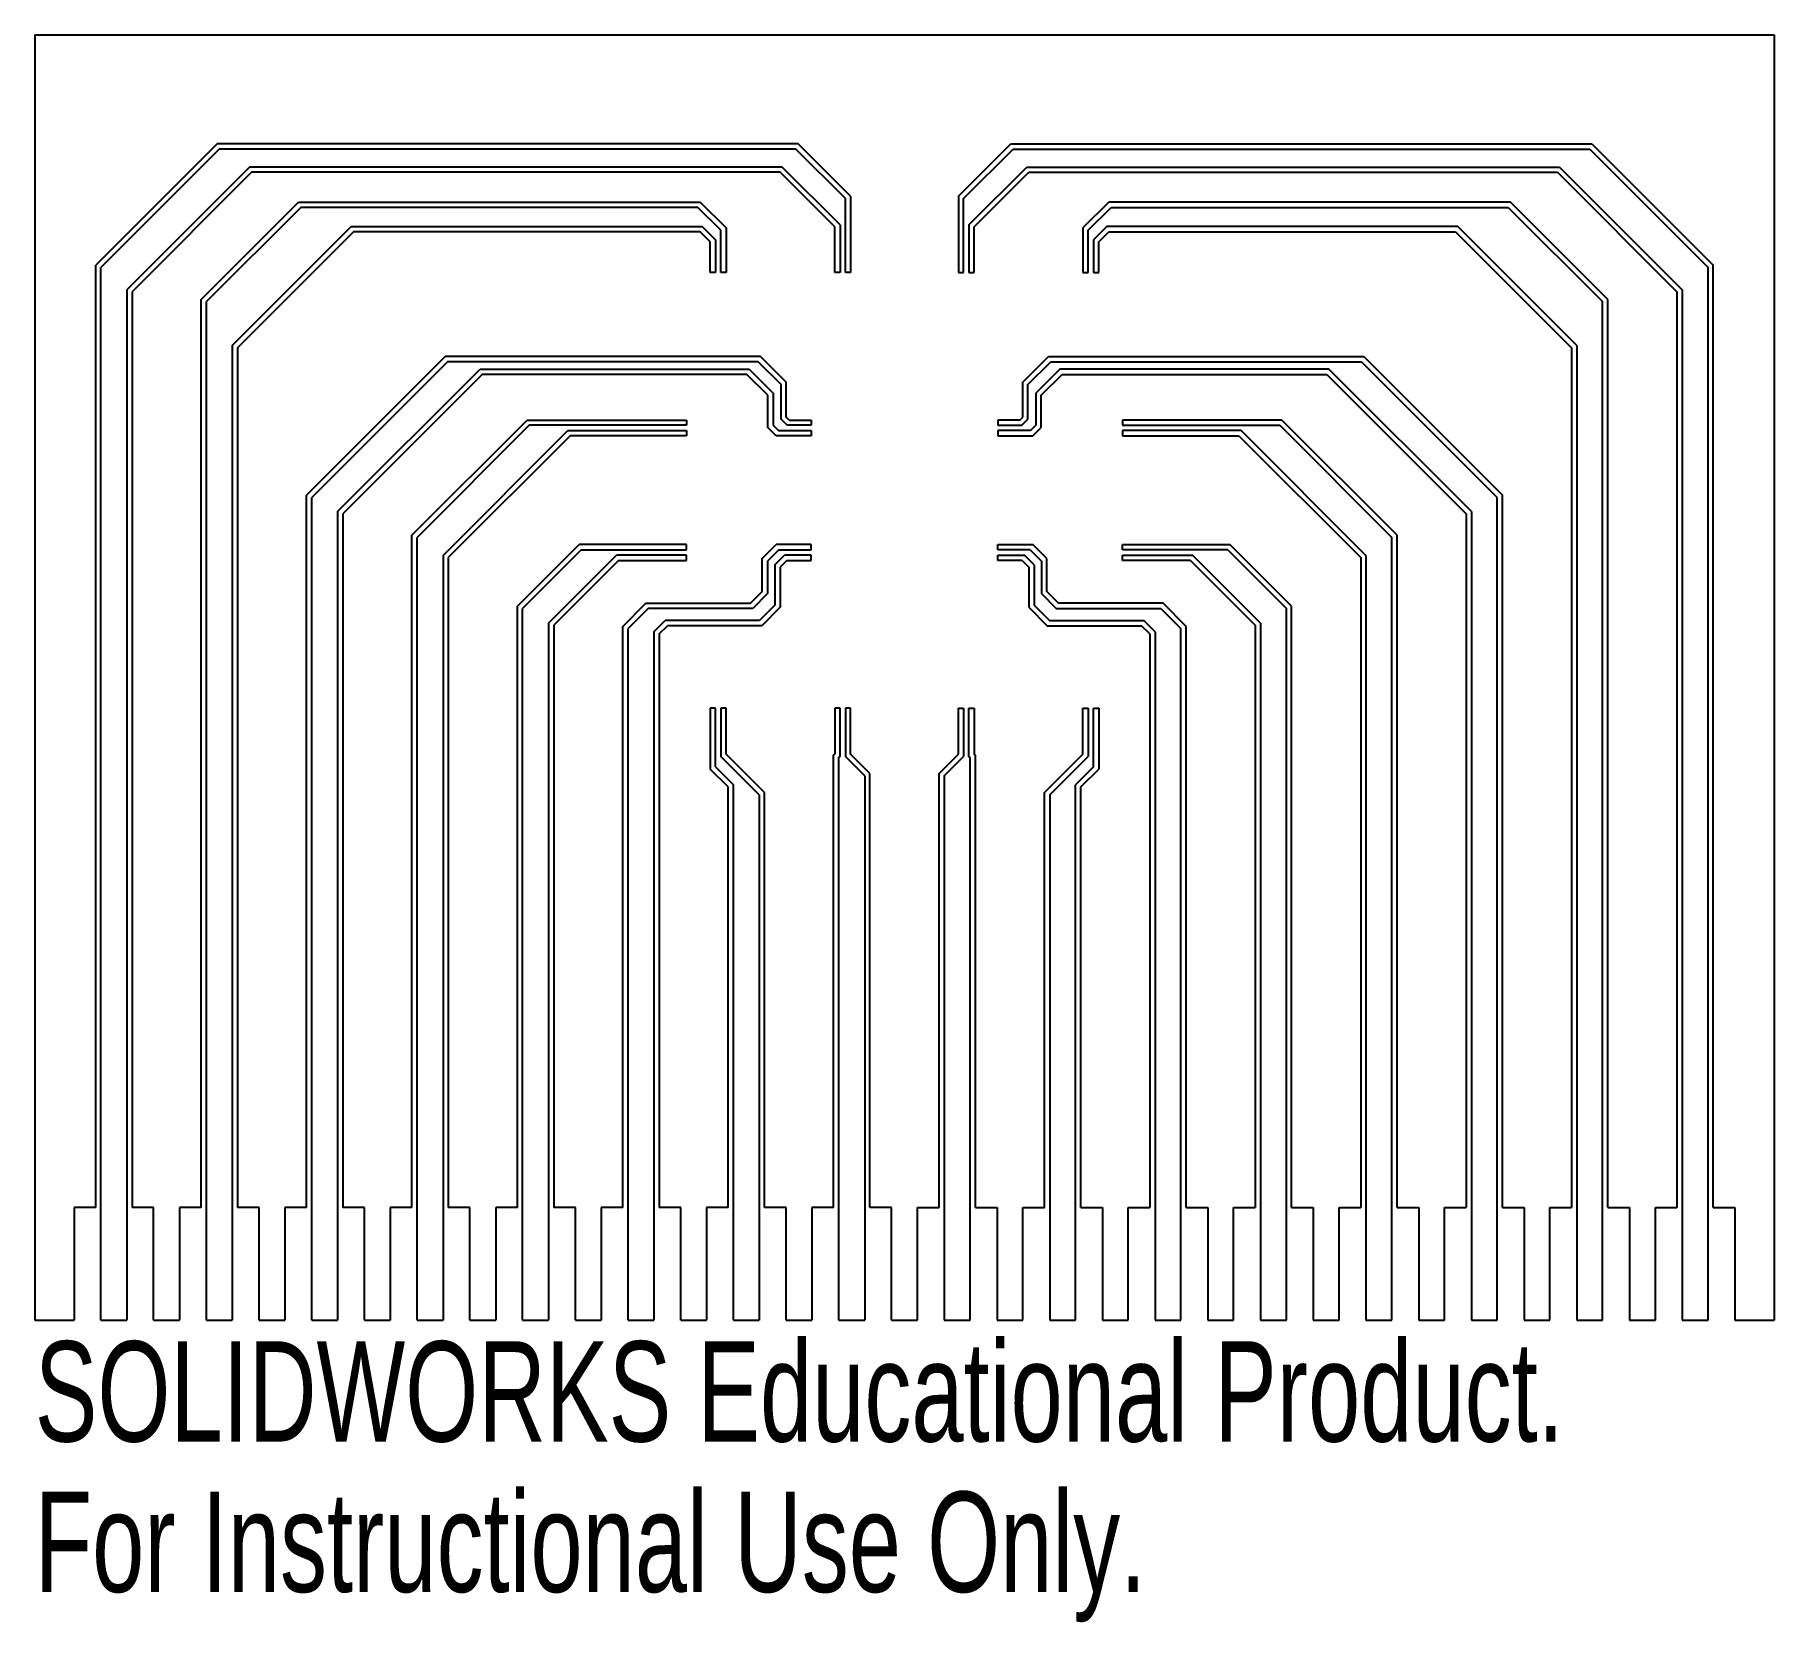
# Model space of a CAD drawing. Header units: millimetres. Extents: x -41.9 to 41.9, y -64.6 to 12.
import ezdxf

# ---------------------------------------------------------------- set-up
doc = ezdxf.new("R2010")
doc.units = ezdxf.units.MM
doc.styles.add('SLDTEXTSTYLE0', font='TXT', dxfattribs={"width": 0.7})

msp = doc.modelspace()

# ---------------------------------------------------------------- linework, layer by layer
at = {"color": 7, "linetype": 'Continuous', "lineweight": 25}
for p, q in [((-41.91, 11.951), (41.91, 11.951)), ((-41.91, 11.951), (-41.91, -50)), ((41.91, 11.951), (41.91, -50)), ((-33.128, 6.695), (-38.976, 0.846)), ((-33.023, 6.441), (-38.722, 0.741)), ((-5.124, 6.695), (-33.128, 6.695)), ((-5.23, 6.441), (-33.023, 6.441)), ((-2.85, 4.061), (-5.23, 6.441)), ((-2.596, 4.167), (-5.124, 6.695)), ((2.596, 4.167), (5.124, 6.695)), ((2.85, 4.061), (5.23, 6.441)), ((5.124, 6.695), (33.128, 6.695)), ((5.23, 6.441), (33.023, 6.441)), ((33.023, 6.441), (38.722, 0.741)), ((33.128, 6.695), (38.976, 0.846)), ((-31.564, 5.577), (-37.478, -0.337)), ((-31.459, 5.323), (-37.224, -0.442)), ((-5.889, 5.577), (-31.564, 5.577)), ((-5.994, 5.323), (-31.459, 5.323)), ((-3.36, 2.689), (-5.994, 5.323)), ((-3.106, 2.794), (-5.889, 5.577)), ((3.106, 2.794), (5.889, 5.577)), ((3.36, 2.689), (5.994, 5.323)), ((5.889, 5.577), (31.564, 5.577)), ((5.994, 5.323), (31.459, 5.323)), ((31.459, 5.323), (37.224, -0.442)), ((31.564, 5.577), (37.478, -0.337)), ((-33.896, -0.807), (-29.201, 3.888)), ((-29.096, 3.634), (-33.642, -0.912)), ((-29.201, 3.888), (-9.846, 3.888)), ((-9.951, 3.634), (-29.096, 3.634)), ((-8.85, 2.534), (-9.951, 3.634)), ((-9.846, 3.888), (-8.596, 2.639)), ((-2.85, 0.5), (-2.85, 4.061)), ((-2.596, 4.167), (-2.596, 0.5)), ((2.596, 4.167), (2.596, 0.5)), ((2.85, 0.5), (2.85, 4.061)), ((9.846, 3.888), (8.596, 2.639)), ((8.85, 2.534), (9.951, 3.634)), ((29.201, 3.888), (9.846, 3.888)), ((9.951, 3.634), (29.096, 3.634)), ((29.096, 3.634), (33.642, -0.912)), ((33.896, -0.807), (29.201, 3.888)), ((-32.398, -3.025), (-26.659, 2.713)), ((-26.659, 2.713), (-9.746, 2.713)), ((-9.746, 2.713), (-9.106, 2.074)), ((-8.85, 0.5), (-8.85, 2.534)), ((-8.596, 2.639), (-8.596, 0.5)), ((-3.36, 0.5), (-3.36, 2.689)), ((-3.106, 2.794), (-3.106, 0.5)), ((3.106, 2.794), (3.106, 0.5)), ((3.36, 0.5), (3.36, 2.689)), ((8.596, 2.639), (8.596, 0.5)), ((8.85, 0.5), (8.85, 2.534)), ((9.746, 2.713), (9.106, 2.074)), ((26.659, 2.713), (9.746, 2.713)), ((32.398, -3.025), (26.659, 2.713)), ((-26.554, 2.459), (-32.144, -3.131)), ((-9.851, 2.459), (-26.554, 2.459)), ((-9.36, 1.969), (-9.851, 2.459)), ((-9.36, 0.5), (-9.36, 1.969)), ((-9.106, 2.074), (-9.106, 0.5)), ((9.106, 2.074), (9.106, 0.5)), ((9.36, 1.969), (9.851, 2.459)), ((9.36, 0.5), (9.36, 1.969)), ((9.851, 2.459), (26.554, 2.459)), ((26.554, 2.459), (32.144, -3.131)), ((-38.976, -44.579), (-38.976, 0.846)), ((38.976, -44.579), (38.976, 0.846)), ((-38.722, -50), (-38.722, 0.741)), ((-9.106, 0.5), (-9.36, 0.5)), ((-8.596, 0.5), (-8.85, 0.5)), ((-3.106, 0.5), (-3.36, 0.5)), ((-2.596, 0.5), (-2.85, 0.5)), ((2.596, 0.5), (2.85, 0.5)), ((3.106, 0.5), (3.36, 0.5)), ((8.596, 0.5), (8.85, 0.5)), ((9.106, 0.5), (9.36, 0.5)), ((38.722, -50), (38.722, 0.741)), ((-37.478, -0.337), (-37.478, -50)), ((-37.224, -0.442), (-37.224, -44.579)), ((-33.896, -44.579), (-33.896, -0.807)), ((33.896, -44.579), (33.896, -0.807)), ((37.224, -0.442), (37.224, -44.579)), ((37.478, -0.337), (37.478, -50)), ((-33.642, -50), (-33.642, -0.912)), ((33.642, -50), (33.642, -0.912)), ((-32.398, -3.025), (-32.398, -50)), ((-32.144, -3.131), (-32.144, -44.579)), ((32.144, -3.131), (32.144, -44.579)), ((32.398, -3.025), (32.398, -50)), ((-22.133, -3.557), (-28.816, -10.241)), ((-22.027, -3.811), (-28.562, -10.346)), ((-27.318, -11.028), (-20.454, -4.164)), ((-6.941, -3.557), (-22.133, -3.557)), ((-7.046, -3.811), (-22.027, -3.811)), ((-20.454, -4.164), (-7.486, -4.164)), ((-7.486, -4.164), (-6.334, -5.316)), ((-5.951, -4.906), (-7.046, -3.811)), ((-5.697, -4.8), (-6.941, -3.557)), ((5.697, -4.8), (6.941, -3.557)), ((5.951, -4.906), (7.046, -3.811)), ((7.486, -4.164), (6.334, -5.316)), ((6.941, -3.557), (22.133, -3.557)), ((7.046, -3.811), (22.027, -3.811)), ((20.454, -4.164), (7.486, -4.164)), ((27.318, -11.028), (20.454, -4.164)), ((22.027, -3.811), (28.562, -10.346)), ((22.133, -3.557), (28.816, -10.241)), ((-20.349, -4.418), (-27.064, -11.133)), ((-7.591, -4.418), (-20.349, -4.418)), ((-6.588, -5.421), (-7.591, -4.418)), ((-5.951, -6.58), (-5.951, -4.906)), ((-5.697, -6.475), (-5.697, -4.8)), ((5.697, -6.475), (5.697, -4.8)), ((5.951, -6.58), (5.951, -4.906)), ((6.588, -5.421), (7.591, -4.418)), ((7.591, -4.418), (20.349, -4.418)), ((20.349, -4.418), (27.064, -11.133)), ((-6.588, -6.97), (-6.588, -5.421)), ((-6.334, -5.316), (-6.334, -6.865)), ((6.334, -5.316), (6.334, -6.865)), ((6.588, -6.97), (6.588, -5.421)), ((-23.736, -12.169), (-18.185, -6.617)), ((-18.185, -6.617), (-10.5, -6.617)), ((-10.5, -6.617), (-10.5, -6.871)), ((-5.66, -6.871), (-5.951, -6.58)), ((-5.555, -6.617), (-5.697, -6.475)), ((-5.555, -6.617), (-4.5, -6.617)), ((-4.5, -6.617), (-4.5, -6.871)), ((4.5, -6.617), (4.5, -6.871)), ((5.555, -6.617), (4.5, -6.617)), ((5.555, -6.617), (5.697, -6.475)), ((5.66, -6.871), (5.951, -6.58)), ((10.5, -6.617), (10.5, -6.871)), ((18.185, -6.617), (10.5, -6.617)), ((23.736, -12.169), (18.185, -6.617)), ((-18.08, -6.871), (-23.482, -12.274)), ((-22.238, -13.144), (-16.221, -7.127)), ((-16.116, -7.381), (-21.984, -13.249)), ((-10.5, -6.871), (-18.08, -6.871)), ((-16.221, -7.127), (-10.5, -7.127)), ((-10.5, -7.381), (-16.116, -7.381)), ((-10.5, -7.127), (-10.5, -7.381)), ((-6.178, -7.381), (-6.588, -6.97)), ((-6.334, -6.865), (-6.072, -7.127)), ((-4.5, -7.381), (-6.178, -7.381)), ((-6.072, -7.127), (-4.5, -7.127)), ((-4.5, -6.871), (-5.66, -6.871)), ((-4.5, -7.127), (-4.5, -7.381)), ((4.5, -6.871), (5.66, -6.871)), ((4.5, -7.127), (4.5, -7.381)), ((6.072, -7.127), (4.5, -7.127)), ((4.5, -7.381), (6.178, -7.381)), ((6.334, -6.865), (6.072, -7.127)), ((6.178, -7.381), (6.588, -6.97)), ((10.5, -6.871), (18.08, -6.871)), ((10.5, -7.127), (10.5, -7.381)), ((16.221, -7.127), (10.5, -7.127)), ((10.5, -7.381), (16.116, -7.381)), ((16.116, -7.381), (21.984, -13.249)), ((22.238, -13.144), (16.221, -7.127)), ((18.08, -6.871), (23.482, -12.274)), ((-28.816, -44.579), (-28.816, -10.241)), ((-28.562, -50), (-28.562, -10.346)), ((28.562, -50), (28.562, -10.346)), ((28.816, -44.579), (28.816, -10.241)), ((-27.318, -11.028), (-27.318, -50)), ((-27.064, -11.133), (-27.064, -44.579)), ((27.064, -11.133), (27.064, -44.579)), ((27.318, -11.028), (27.318, -50)), ((-23.736, -44.579), (-23.736, -12.169)), ((-23.482, -50), (-23.482, -12.274)), ((23.482, -50), (23.482, -12.274)), ((23.736, -44.579), (23.736, -12.169)), ((-22.238, -13.144), (-22.238, -50)), ((-21.984, -13.249), (-21.984, -44.579)), ((-18.656, -15.595), (-15.68, -12.619)), ((-15.575, -12.873), (-18.402, -15.7)), ((-17.158, -16.401), (-13.885, -13.129)), ((-13.78, -13.383), (-16.904, -16.507)), ((-10.5, -12.619), (-15.68, -12.619)), ((-15.575, -12.873), (-10.5, -12.873)), ((-10.5, -13.129), (-13.885, -13.129)), ((-13.78, -13.383), (-10.5, -13.383)), ((-10.5, -12.873), (-10.5, -12.619)), ((-10.5, -13.383), (-10.5, -13.129)), ((-6.853, -13.295), (-6.178, -12.619)), ((-6.853, -14.876), (-6.853, -13.295)), ((-6.058, -12.873), (-6.599, -13.414)), ((-6.248, -13.599), (-5.778, -13.129)), ((-4.5, -12.619), (-6.178, -12.619)), ((-6.058, -12.873), (-4.5, -12.873)), ((-5.673, -13.383), (-5.994, -13.704)), ((-4.5, -13.129), (-5.778, -13.129)), ((-5.673, -13.383), (-4.5, -13.383)), ((-4.5, -12.873), (-4.5, -12.619)), ((-4.5, -13.383), (-4.5, -13.129)), ((4.5, -12.873), (4.5, -12.619)), ((4.5, -12.619), (6.178, -12.619)), ((6.058, -12.873), (4.5, -12.873)), ((4.5, -13.383), (4.5, -13.129)), ((4.5, -13.129), (5.778, -13.129)), ((5.673, -13.383), (4.5, -13.383)), ((5.673, -13.383), (5.994, -13.704)), ((6.248, -13.599), (5.778, -13.129)), ((6.058, -12.873), (6.599, -13.414)), ((6.853, -13.295), (6.178, -12.619)), ((6.853, -14.876), (6.853, -13.295)), ((10.5, -12.873), (10.5, -12.619)), ((10.5, -12.619), (15.68, -12.619)), ((15.575, -12.873), (10.5, -12.873)), ((10.5, -13.383), (10.5, -13.129)), ((10.5, -13.129), (13.885, -13.129)), ((13.78, -13.383), (10.5, -13.383)), ((13.78, -13.383), (16.904, -16.507)), ((17.158, -16.401), (13.885, -13.129)), ((15.575, -12.873), (18.402, -15.7)), ((18.656, -15.595), (15.68, -12.619)), ((21.984, -13.249), (21.984, -44.579)), ((22.238, -13.144), (22.238, -50)), ((-6.599, -13.414), (-6.599, -14.981)), ((-6.248, -13.599), (-6.248, -15.539)), ((-5.994, -13.704), (-5.994, -15.645)), ((5.994, -13.704), (5.994, -15.645)), ((6.248, -13.599), (6.248, -15.539)), ((6.599, -13.414), (6.599, -14.981)), ((-7.42, -15.443), (-6.853, -14.876)), ((-6.599, -14.981), (-7.315, -15.697)), ((6.599, -14.981), (7.315, -15.697)), ((7.42, -15.443), (6.853, -14.876)), ((-18.656, -44.579), (-18.656, -15.595)), ((-18.402, -50), (-18.402, -15.7)), ((-13.576, -16.562), (-12.457, -15.443)), ((-12.352, -15.697), (-13.322, -16.667)), ((-12.457, -15.443), (-7.42, -15.443)), ((-7.315, -15.697), (-12.352, -15.697)), ((-6.248, -15.539), (-6.984, -16.275)), ((-5.994, -15.645), (-6.879, -16.529)), ((5.994, -15.645), (6.879, -16.529)), ((6.248, -15.539), (6.984, -16.275)), ((7.315, -15.697), (12.352, -15.697)), ((12.457, -15.443), (7.42, -15.443)), ((12.352, -15.697), (13.322, -16.667)), ((13.576, -16.562), (12.457, -15.443)), ((18.402, -50), (18.402, -15.7)), ((18.656, -44.579), (18.656, -15.595)), ((-17.158, -16.401), (-17.158, -50)), ((-16.904, -16.507), (-16.904, -44.579)), ((-13.576, -44.579), (-13.576, -16.562)), ((-13.322, -50), (-13.322, -16.667)), ((-12.078, -16.822), (-11.531, -16.275)), ((-11.824, -16.927), (-11.426, -16.529)), ((-6.984, -16.275), (-11.531, -16.275)), ((-6.879, -16.529), (-11.426, -16.529)), ((6.879, -16.529), (11.426, -16.529)), ((6.984, -16.275), (11.531, -16.275)), ((11.824, -16.927), (11.426, -16.529)), ((12.078, -16.822), (11.531, -16.275)), ((13.322, -50), (13.322, -16.667)), ((13.576, -44.579), (13.576, -16.562)), ((16.904, -16.507), (16.904, -44.579)), ((17.158, -16.401), (17.158, -50)), ((-12.078, -16.822), (-12.078, -50)), ((-11.824, -16.927), (-11.824, -44.579)), ((11.824, -16.927), (11.824, -44.579)), ((12.078, -16.822), (12.078, -50)), ((-9.36, -20.5), (-9.36, -23.44)), ((-9.106, -20.5), (-9.36, -20.5)), ((-9.106, -23.335), (-9.106, -20.5)), ((-8.85, -20.5), (-8.85, -22.828)), ((-8.596, -20.5), (-8.85, -20.5)), ((-8.596, -22.722), (-8.596, -20.5)), ((-3.36, -20.5), (-3.36, -22.722)), ((-3.106, -20.5), (-3.36, -20.5)), ((-3.106, -22.828), (-3.106, -20.5)), ((-2.85, -20.5), (-2.85, -22.828)), ((-2.596, -20.5), (-2.85, -20.5)), ((-2.596, -22.722), (-2.596, -20.5)), ((2.596, -22.722), (2.596, -20.5)), ((2.596, -20.5), (2.85, -20.5)), ((2.85, -20.5), (2.85, -22.828)), ((3.106, -22.828), (3.106, -20.5)), ((3.106, -20.5), (3.36, -20.5)), ((3.36, -20.5), (3.36, -22.722)), ((8.596, -22.722), (8.596, -20.5)), ((8.596, -20.5), (8.85, -20.5)), ((8.85, -20.5), (8.85, -22.828)), ((9.106, -23.335), (9.106, -20.5)), ((9.106, -20.5), (9.36, -20.5)), ((9.36, -20.5), (9.36, -23.44)), ((-8.496, -24.304), (-9.36, -23.44)), ((-9.106, -23.335), (-8.242, -24.199)), ((-6.998, -24.68), (-8.85, -22.828)), ((-6.744, -24.575), (-8.596, -22.722)), ((-3.416, -22.778), (-3.36, -22.722)), ((-3.416, -44.579), (-3.416, -22.778)), ((-3.162, -22.884), (-3.106, -22.828)), ((-3.162, -50), (-3.162, -22.884)), ((-1.918, -23.76), (-2.85, -22.828)), ((-1.664, -23.655), (-2.596, -22.722)), ((1.664, -23.655), (2.596, -22.722)), ((1.918, -23.76), (2.85, -22.828)), ((3.162, -22.884), (3.106, -22.828)), ((3.162, -50), (3.162, -22.884)), ((3.416, -22.778), (3.36, -22.722)), ((3.416, -44.579), (3.416, -22.778)), ((6.744, -24.575), (8.596, -22.722)), ((6.998, -24.68), (8.85, -22.828)), ((9.106, -23.335), (8.242, -24.199)), ((8.496, -24.304), (9.36, -23.44)), ((-8.496, -44.579), (-8.496, -24.304)), ((-8.242, -50), (-8.242, -24.199)), ((-1.918, -23.76), (-1.918, -50)), ((-1.664, -44.579), (-1.664, -23.655)), ((1.664, -44.579), (1.664, -23.655)), ((1.918, -23.76), (1.918, -50)), ((8.242, -50), (8.242, -24.199)), ((8.496, -44.579), (8.496, -24.304)), ((-6.998, -24.68), (-6.998, -50)), ((-6.744, -44.579), (-6.744, -24.575)), ((6.744, -44.579), (6.744, -24.575)), ((6.998, -24.68), (6.998, -50)), ((-40.018, -44.579), (-40.018, -50)), ((-38.976, -44.579), (-40.018, -44.579)), ((-36.182, -44.579), (-37.224, -44.579)), ((-36.182, -50), (-36.182, -44.579)), ((-34.938, -44.579), (-34.938, -50)), ((-33.896, -44.579), (-34.938, -44.579)), ((-31.102, -44.579), (-32.144, -44.579)), ((-31.102, -50), (-31.102, -44.579)), ((-29.858, -44.579), (-29.858, -50)), ((-28.816, -44.579), (-29.858, -44.579)), ((-26.022, -44.579), (-27.064, -44.579)), ((-26.022, -50), (-26.022, -44.579)), ((-24.778, -44.579), (-24.778, -50)), ((-23.736, -44.579), (-24.778, -44.579)), ((-20.942, -44.579), (-21.984, -44.579)), ((-20.942, -50), (-20.942, -44.579)), ((-19.698, -44.579), (-19.698, -50)), ((-18.656, -44.579), (-19.698, -44.579)), ((-15.862, -44.579), (-16.904, -44.579)), ((-15.862, -50), (-15.862, -44.579)), ((-14.618, -44.579), (-14.618, -50)), ((-13.576, -44.579), (-14.618, -44.579)), ((-10.782, -44.579), (-11.824, -44.579)), ((-10.782, -50), (-10.782, -44.579)), ((-9.538, -44.579), (-9.538, -50)), ((-8.496, -44.579), (-9.538, -44.579)), ((-5.702, -44.579), (-6.744, -44.579)), ((-5.702, -50), (-5.702, -44.579)), ((-4.458, -44.579), (-4.458, -50)), ((-3.416, -44.579), (-4.458, -44.579)), ((-0.622, -44.579), (-1.664, -44.579)), ((-0.622, -50), (-0.622, -44.579)), ((0.622, -50), (0.622, -44.579)), ((0.622, -44.579), (1.664, -44.579)), ((3.416, -44.579), (4.458, -44.579)), ((4.458, -44.579), (4.458, -50)), ((5.702, -50), (5.702, -44.579)), ((5.702, -44.579), (6.744, -44.579)), ((8.496, -44.579), (9.538, -44.579)), ((9.538, -44.579), (9.538, -50)), ((10.782, -50), (10.782, -44.579)), ((10.782, -44.579), (11.824, -44.579)), ((13.576, -44.579), (14.618, -44.579)), ((14.618, -44.579), (14.618, -50)), ((15.862, -50), (15.862, -44.579)), ((15.862, -44.579), (16.904, -44.579)), ((18.656, -44.579), (19.698, -44.579)), ((19.698, -44.579), (19.698, -50)), ((20.942, -50), (20.942, -44.579)), ((20.942, -44.579), (21.984, -44.579)), ((23.736, -44.579), (24.778, -44.579)), ((24.778, -44.579), (24.778, -50)), ((26.022, -50), (26.022, -44.579)), ((26.022, -44.579), (27.064, -44.579)), ((28.816, -44.579), (29.858, -44.579)), ((29.858, -44.579), (29.858, -50)), ((31.102, -50), (31.102, -44.579)), ((31.102, -44.579), (32.144, -44.579)), ((33.896, -44.579), (34.938, -44.579)), ((34.938, -44.579), (34.938, -50)), ((36.182, -50), (36.182, -44.579)), ((36.182, -44.579), (37.224, -44.579)), ((38.976, -44.579), (40.018, -44.579)), ((40.018, -44.579), (40.018, -50)), ((-41.91, -50), (-40.018, -50)), ((-38.722, -50), (-37.478, -50)), ((-36.182, -50), (-34.938, -50)), ((-33.642, -50), (-32.398, -50)), ((-31.102, -50), (-29.858, -50)), ((-28.562, -50), (-27.318, -50)), ((-26.022, -50), (-24.778, -50)), ((-23.482, -50), (-22.238, -50)), ((-20.942, -50), (-19.698, -50)), ((-18.402, -50), (-17.158, -50)), ((-15.862, -50), (-14.618, -50)), ((-13.322, -50), (-12.078, -50)), ((-10.782, -50), (-9.538, -50)), ((-8.242, -50), (-6.998, -50)), ((-5.702, -50), (-4.458, -50)), ((-3.162, -50), (-1.918, -50)), ((-0.622, -50), (0.622, -50)), ((1.918, -50), (3.162, -50)), ((4.458, -50), (5.702, -50)), ((6.998, -50), (8.242, -50)), ((9.538, -50), (10.782, -50)), ((12.078, -50), (13.322, -50)), ((14.618, -50), (15.862, -50)), ((17.158, -50), (18.402, -50)), ((19.698, -50), (20.942, -50)), ((22.238, -50), (23.482, -50)), ((24.778, -50), (26.022, -50)), ((27.318, -50), (28.562, -50)), ((29.858, -50), (31.102, -50)), ((32.398, -50), (33.642, -50)), ((34.938, -50), (36.182, -50)), ((37.478, -50), (38.722, -50)), ((40.018, -50), (41.91, -50))]:
    msp.add_line(p, q, dxfattribs=at)

# ---------------------------------------------------------------- texts
at = {"color": 7, "linetype": 'Continuous', "char_height": 4.83362, "attachment_point": 1, "style": 'SLDTEXTSTYLE0'}
for s, insert in [('SOLIDWORKS Educational Product.', (-41.91, -51.02)), ('For Instructional Use Only.', (-41.91, -58.27))]:
    msp.add_mtext(s, dxfattribs=dict(at, insert=insert))

doc.saveas('drawing.dxf')
